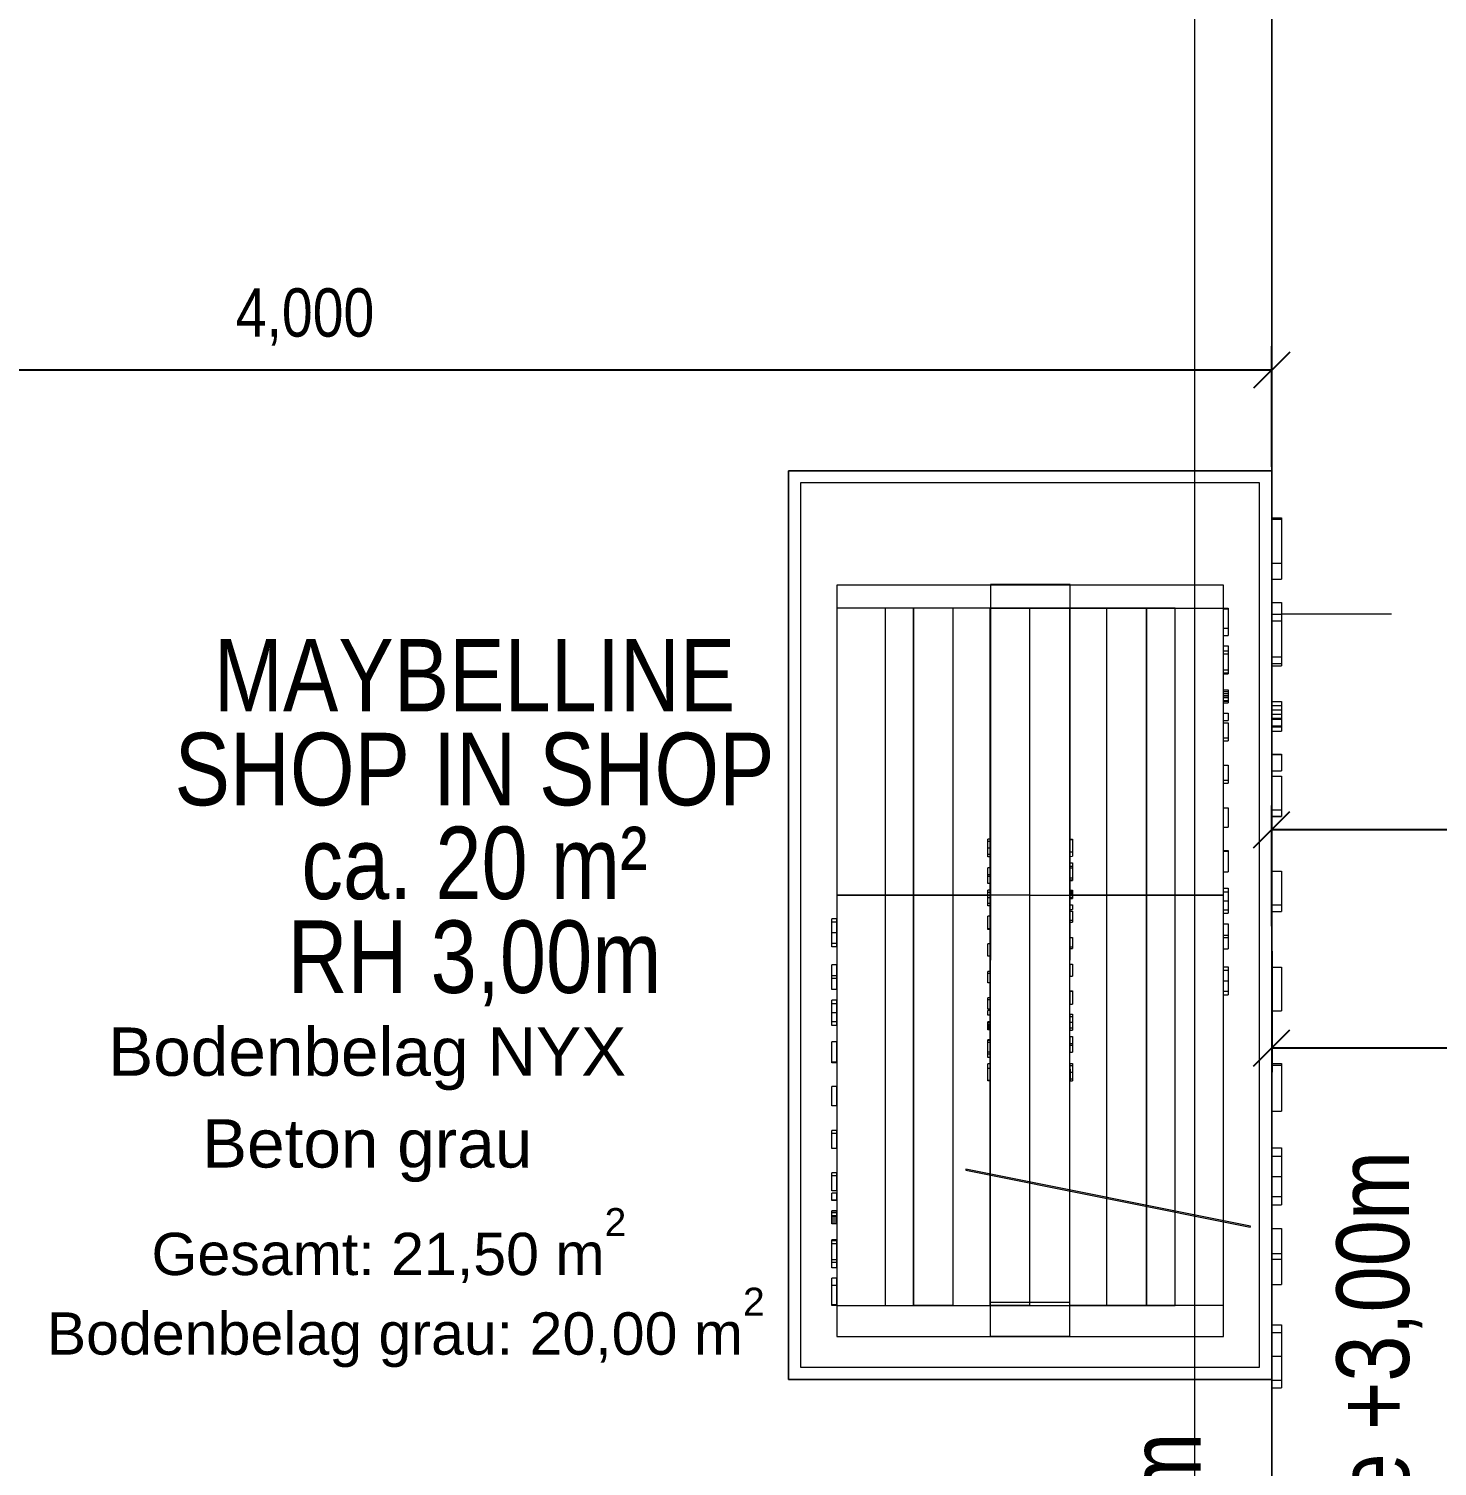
# Model space of a CAD drawing. Header units: millimetres. Extents: x 2027740 to 2136289, y -1533552 to -1491502.
# Drawn here: x 2065022 to 2067936, y -1502310 to -1499335 of the extents above; entities that cross this region are included whole.
import ezdxf
from ezdxf.enums import TextEntityAlignment as Align

# ---------------------------------------------------------------- set-up
doc = ezdxf.new("R2010")
doc.units = ezdxf.units.MM
doc.header["$MEASUREMENT"] = 0
for name, pattern in [('DGN Style 2', [375.045563, 225.027338, -150.018225]), ('DGN Style 3', [5137.008267, 3669.291619, -1467.716648]), ('Wipeout_Contour', [1000, 0, -1000])]:
    doc.linetypes.add(name, pattern=pattern)
for name, color, linetype, lineweight in [('10_Einrichtung', 7, 'Continuous', 0), ('13_Ladenbau', 94, 'Continuous', 0), ('26_Deckenfries', 251, 'DGN Style 2', 13)]:
    doc.layers.add(name, color=color, linetype=linetype, lineweight=lineweight)
doc.styles.add('ERSTELLTER_STIL_5', font='arial.ttf')
doc.styles.add('Rossmann', font='ARIALN.TTF', dxfattribs={"height": 100})
doc.styles.add('Style-Arial Narrow', font='ARIALN.TTF')
doc.dimstyles.new('Rossmann', dxfattribs={"dimtxt": 100, "dimasz": 75, "dimexe": 50, "dimexo": 0.0625, "dimgap": 50, "dimtad": 1, "dimdec": 3, "dimlfac": 0.001, "dimzin": 3, "dimtxsty": 'Rossmann', "dimcen": 0, "dimadec": 3, "dimazin": 0, "dimtfac": 1, "dimtdec": 0, "dimtofl": 0, "dimtmove": 0, "dimatfit": 1, "dimfxl": 200, "dimfxlon": 1, "dimfrac": 2, "dimtolj": 1, "dimtzin": 3, "dimarcsym": 0})

# ---------------------------------------------------------------- blocks, each defined once
blk = doc.blocks.new('*U40')
at = {"layer": '26_Deckenfries', "color": 132, "linetype": 'Continuous', "flags": 128}
for points in [[(-833.5, -6.4), (-945.9, 106.7), (-721, 106.7)], [(-833.5, -6.4), (-945.9, -119.4), (-721, -119.4)]]:
    blk.add_lwpolyline(points, close=True, dxfattribs=at)
at = {"layer": '26_Deckenfries', "color": 132, "linetype": 'Continuous', "extrusion": (0, 0, -1)}
blk.add_solid([(833.5, -6.4), (945.9, 106.7), (721, 106.7)], dxfattribs=at)
at = {"layer": '26_Deckenfries', "color": 132, "linetype": 'Continuous'}
blk.add_solid([(-833.5, -6.4), (-945.9, -119.4), (-721, -119.4)], dxfattribs=at)
at = {"layer": '26_Deckenfries', "color": 132, "style": 'Rossmann'}
for s, p in [('UK Fries +3,30m', (-920.2, 215.3)), ('UK Rasterdecke +3,00m', (-920.2, -215.3))]:
    blk.add_text(s, height=150, dxfattribs=at).set_placement(p, align=Align.MIDDLE_LEFT)
blk = doc.blocks.new('_Oblique')
at = {"color": 0, "linetype": 'ByBlock', "lineweight": -2}
blk.add_line((0.5, 0.5), (-0.5, -0.5), dxfattribs=at)
blk = doc.blocks.new('*D66')
at = {"layer": '10_Einrichtung', "color": 0, "linetype": 'ByBlock', "lineweight": -2, "transparency": 16777216}
for p, q in [((2063593.1, -1499842), (2063593.1, -1500092)), ((2067593.1, -1500242), (2067593.1, -1499992))]:
    blk.add_line(p, q, dxfattribs=at)
at = {"layer": '10_Einrichtung', "color": 0, "lineweight": -2, "transparency": 16777216}
blk.add_line((2067593.1, -1500042), (2063593.1, -1500042), dxfattribs=at)
at = {"layer": 'Defpoints', "color": 0, "lineweight": 0, "transparency": 16777216}
for p in [(2063593.1, -1498747), (2063593.1, -1500042), (2067593.1, -1503747.6)]:
    blk.add_point(p, dxfattribs=at)
at = {"layer": '10_Einrichtung', "color": 0, "lineweight": -2, "transparency": 16777216, "xscale": 75, "yscale": 75, "zscale": 75, "rotation": 180}
blk.add_blockref('_Oblique', (2063593.1, -1500042), dxfattribs=at)
at = {"layer": '10_Einrichtung', "color": 0, "lineweight": -2, "transparency": 16777216, "xscale": 75, "yscale": 75, "zscale": 75}
blk.add_blockref('_Oblique', (2067593.1, -1500042), dxfattribs=at)
at = {"layer": '10_Einrichtung', "color": 0, "transparency": 16777216, "insert": (2065593.1, -1499931.9), "char_height": 100, "attachment_point": 5, "style": 'Style-Arial Narrow'}
blk.add_mtext('\\A1;4,000', dxfattribs=at)
blk = doc.blocks.new('*D67')
at = {"layer": '10_Einrichtung', "color": 0, "linetype": 'ByBlock', "lineweight": -2, "transparency": 16777216}
for p, q in [((2065146.6, -1498747), (2064896.6, -1498747)), ((2065146.6, -1503747), (2064896.6, -1503747))]:
    blk.add_line(p, q, dxfattribs=at)
at = {"layer": '10_Einrichtung', "color": 0, "lineweight": -2, "transparency": 16777216}
blk.add_line((2064946.6, -1498747), (2064946.6, -1503747), dxfattribs=at)
at = {"layer": 'Defpoints', "color": 0, "lineweight": 0, "transparency": 16777216}
for p in [(2069438.2, -1498747), (2064946.6, -1503747), (2067518.2, -1503747)]:
    blk.add_point(p, dxfattribs=at)
at = {"layer": '10_Einrichtung', "color": 0, "lineweight": -2, "transparency": 16777216, "xscale": 75, "yscale": 75, "zscale": 75}
for p, rotation in [((2064946.6, -1498747), 90), ((2064946.6, -1503747), 270)]:
    blk.add_blockref('_Oblique', p, dxfattribs=dict(at, rotation=rotation))
at = {"layer": '10_Einrichtung', "color": 0, "transparency": 16777216, "insert": (2064836.5, -1501247), "char_height": 100, "attachment_point": 5, "rotation": 90, "style": 'Style-Arial Narrow'}
blk.add_mtext('\\A1;5,000', dxfattribs=at)
blk = doc.blocks.new('*D69')
at = {"layer": '10_Einrichtung', "color": 0, "linetype": 'ByBlock', "lineweight": -2, "transparency": 16777216}
for p, q in [((2070168.7, -1500792.7), (2070168.7, -1501042.7)), ((2067593.1, -1501192.7), (2067593.1, -1500942.7))]:
    blk.add_line(p, q, dxfattribs=at)
at = {"layer": '10_Einrichtung', "color": 0, "lineweight": -2, "transparency": 16777216}
blk.add_line((2067593.1, -1500992.7), (2070168.7, -1500992.7), dxfattribs=at)
at = {"layer": 'Defpoints', "color": 0, "lineweight": 0, "transparency": 16777216}
for p in [(2070168.7, -1500687), (2070168.7, -1500992.7), (2067593.1, -1503747.6)]:
    blk.add_point(p, dxfattribs=at)
at = {"layer": '10_Einrichtung', "color": 0, "lineweight": -2, "transparency": 16777216, "xscale": 75, "yscale": 75, "zscale": 75, "rotation": 180}
blk.add_blockref('_Oblique', (2067593.1, -1500992.7), dxfattribs=at)
at = {"layer": '10_Einrichtung', "color": 0, "lineweight": -2, "transparency": 16777216, "xscale": 75, "yscale": 75, "zscale": 75}
blk.add_blockref('_Oblique', (2070168.7, -1500992.7), dxfattribs=at)
at = {"layer": '10_Einrichtung', "color": 0, "transparency": 16777216, "insert": (2068880.9, -1500882.6), "char_height": 100, "attachment_point": 5, "style": 'Style-Arial Narrow'}
blk.add_mtext('\\A1;2,576', dxfattribs=at)
blk = doc.blocks.new('*D621')
at = {"layer": '13_Ladenbau', "color": 0, "linetype": 'ByBlock', "lineweight": -2, "transparency": 16777216}
for p, q in [((2067593.1, -1501244.5), (2067593.1, -1501494.5)), ((2070398.2, -1501244.5), (2070398.2, -1501494.5))]:
    blk.add_line(p, q, dxfattribs=at)
at = {"layer": '13_Ladenbau', "color": 0, "lineweight": -2, "transparency": 16777216}
blk.add_line((2067593.1, -1501444.5), (2070398.2, -1501444.5), dxfattribs=at)
at = {"layer": 'Defpoints', "color": 0, "lineweight": 0, "transparency": 16777216}
for p in [(2067593.1, -1498797), (2070398.2, -1498797), (2070398.2, -1501444.5)]:
    blk.add_point(p, dxfattribs=at)
at = {"layer": '13_Ladenbau', "color": 0, "lineweight": -2, "transparency": 16777216, "xscale": 75, "yscale": 75, "zscale": 75, "rotation": 180}
blk.add_blockref('_Oblique', (2067593.1, -1501444.5), dxfattribs=at)
at = {"layer": '13_Ladenbau', "color": 0, "lineweight": -2, "transparency": 16777216, "xscale": 75, "yscale": 75, "zscale": 75}
blk.add_blockref('_Oblique', (2070398.2, -1501444.5), dxfattribs=at)
at = {"layer": '13_Ladenbau', "color": 0, "transparency": 16777216, "insert": (2068995.7, -1501334.4), "char_height": 100, "attachment_point": 5, "style": 'Style-Arial Narrow'}
blk.add_mtext('\\A1;2,805', dxfattribs=at)
blk = doc.blocks.new('Logo Maybelline_1')
at = {"color": 0, "linetype": 'Continuous', "lineweight": -2, "ltscale": 0.01}
for p, q in [((0.07, 0), (0, 0)), ((0, 0), (0, -0.1)), ((0.29, 0), (0.07, 0)), ((0.07, 0), (0.07, -0.1)), ((0.509, 0), (0.29, 0)), ((0.29, 0), (0.29, -0.1)), ((0.579, 0), (0.509, 0)), ((0.509, 0), (0.509, -0.1)), ((0.579, 0), (0.579, -0.1)), ((1.181, 0), (0.95, 0)), ((0.95, 0), (0.95, -0.1)), ((1.235, 0), (1.181, 0)), ((1.181, 0), (1.181, -0.1)), ((1.465, 0), (1.235, 0)), ((1.235, 0), (1.235, -0.1)), ((1.465, 0), (1.465, -0.1)), ((1.758, 0), (1.684, 0)), ((1.684, 0), (1.684, -0.1)), ((1.942, 0), (1.758, 0)), ((1.758, 0), (1.758, -0.1)), ((2.129, 0), (1.942, 0)), ((1.942, 0), (1.942, -0.1)), ((2.207, 0), (2.129, 0)), ((2.129, 0), (2.129, -0.1)), ((2.207, 0), (2.207, -0.1)), ((2.825, 0), (2.545, 0)), ((2.545, 0), (2.545, -0.1)), ((2.862, 0), (2.825, 0)), ((2.893, 0), (2.862, 0)), ((2.907, 0), (2.893, 0)), ((2.912, 0), (2.907, 0)), ((2.928, 0), (2.912, 0)), ((2.942, 0), (2.928, 0)), ((2.952, 0), (2.942, 0)), ((2.96, 0), (2.952, 0)), ((2.962, 0), (2.96, 0)), ((2.967, 0), (2.962, 0)), ((2.975, 0), (2.967, 0)), ((2.967, 0), (2.967, 0)), ((2.967, 0), (2.967, -0.1)), ((2.977, 0), (2.975, 0)), ((2.982, 0), (2.977, 0)), ((2.983, 0), (2.982, 0)), ((2.983, 0), (2.983, -0.1)), ((3.869, 0), (3.466, 0)), ((3.466, 0), (3.466, -0.1)), ((3.869, 0), (3.869, -0.1)), ((4.441, 0), (4.38, 0)), ((4.38, 0), (4.38, -0.1)), ((4.75, 0), (4.441, 0)), ((4.441, 0), (4.441, -0.1)), ((4.75, 0), (4.75, -0.1)), ((5.316, 0), (5.255, 0)), ((5.255, 0), (5.255, -0.1)), ((5.255, 0), (5.255, 0)), ((5.255, 0), (5.255, -0.1)), ((5.625, 0), (5.316, 0)), ((5.316, 0), (5.316, -0.1)), ((5.625, 0), (5.625, -0.1)), ((5.824, 0), (5.674, 0)), ((5.674, 0), (5.674, -0.1)), ((5.826, 0), (5.824, 0)), ((5.824, 0), (5.824, -0.1)), ((5.826, 0), (5.826, -0.1)), ((6.077, 0), (6.04, 0)), ((6.04, 0), (6.04, -0.1)), ((6.086, 0), (6.077, 0)), ((6.077, 0), (6.077, -0.1)), ((6.148, 0), (6.086, 0)), ((6.086, 0), (6.086, -0.1)), ((6.148, 0), (6.148, -0.1)), ((6.157, 0), (6.148, 0)), ((6.194, 0), (6.157, 0)), ((6.157, 0), (6.157, -0.1)), ((6.235, 0), (6.194, 0)), ((6.194, 0), (6.194, -0.1)), ((6.236, 0), (6.235, 0)), ((6.235, 0), (6.235, -0.1)), ((6.274, 0), (6.236, 0)), ((6.236, 0), (6.236, -0.1)), ((6.312, 0), (6.274, 0)), ((6.274, 0), (6.274, -0.1)), ((6.312, 0), (6.312, -0.1)), ((6.662, 0), (6.639, 0)), ((6.639, 0), (6.639, -0.1)), ((6.723, 0), (6.662, 0)), ((6.662, 0), (6.662, -0.1)), ((7.053, 0), (6.723, 0)), ((6.723, 0), (6.723, -0.1)), ((7.114, 0), (7.053, 0)), ((7.053, 0), (7.053, -0.1)), ((7.114, 0), (7.114, -0.1)), ((7.133, 0), (7.114, 0)), ((7.156, 0), (7.133, 0)), ((7.167, 0), (7.156, 0)), ((7.172, 0), (7.167, 0)), ((7.186, 0), (7.172, 0)), ((7.197, 0), (7.186, 0)), ((7.202, 0), (7.197, 0)), ((7.207, 0), (7.202, 0)), ((7.214, 0), (7.207, 0)), ((7.219, 0), (7.214, 0)), ((7.221, 0), (7.219, 0)), ((7.221, 0), (7.221, -0.1)), ((7.538, 0), (7.435, 0)), ((7.435, 0), (7.435, -0.1)), ((7.546, 0), (7.538, 0)), ((7.563, 0), (7.546, 0)), ((7.578, 0), (7.563, 0)), ((7.584, 0), (7.578, 0)), ((7.987, 0), (7.584, 0)), ((7.584, 0), (7.584, -0.1)), ((7.987, 0), (7.987, -0.1)), ((7.994, 0), (7.987, 0)), ((8, 0), (7.994, 0)), ((7.994, 0), (7.994, -0.1)), ((8, 0), (8, -0.1)), ((0.07, -0.1), (0, -0.1)), ((0.29, -0.1), (0.07, -0.1)), ((0.509, -0.1), (0.29, -0.1)), ((0.579, -0.1), (0.509, -0.1)), ((1.181, -0.1), (0.95, -0.1)), ((1.235, -0.1), (1.181, -0.1)), ((1.465, -0.1), (1.235, -0.1)), ((1.758, -0.1), (1.684, -0.1)), ((1.942, -0.1), (1.758, -0.1)), ((2.129, -0.1), (1.942, -0.1)), ((2.207, -0.1), (2.129, -0.1)), ((2.825, -0.1), (2.545, -0.1)), ((2.862, -0.1), (2.825, -0.1)), ((2.893, -0.1), (2.862, -0.1)), ((2.907, -0.1), (2.893, -0.1)), ((2.912, -0.1), (2.907, -0.1)), ((2.928, -0.1), (2.912, -0.1)), ((2.942, -0.1), (2.928, -0.1)), ((2.952, -0.1), (2.942, -0.1)), ((2.96, -0.1), (2.952, -0.1)), ((2.962, -0.1), (2.96, -0.1)), ((2.967, -0.1), (2.962, -0.1)), ((2.975, -0.1), (2.967, -0.1)), ((2.967, -0.1), (2.967, -0.1)), ((2.977, -0.1), (2.975, -0.1)), ((2.982, -0.1), (2.977, -0.1)), ((2.983, -0.1), (2.982, -0.1)), ((3.869, -0.1), (3.466, -0.1)), ((4.441, -0.1), (4.38, -0.1)), ((4.75, -0.1), (4.441, -0.1)), ((5.316, -0.1), (5.255, -0.1)), ((5.255, -0.1), (5.255, -0.1)), ((5.625, -0.1), (5.316, -0.1)), ((5.824, -0.1), (5.674, -0.1)), ((5.826, -0.1), (5.824, -0.1)), ((6.077, -0.1), (6.04, -0.1)), ((6.086, -0.1), (6.077, -0.1)), ((6.148, -0.1), (6.086, -0.1)), ((6.157, -0.1), (6.148, -0.1)), ((6.194, -0.1), (6.157, -0.1)), ((6.235, -0.1), (6.194, -0.1)), ((6.236, -0.1), (6.235, -0.1)), ((6.274, -0.1), (6.236, -0.1)), ((6.312, -0.1), (6.274, -0.1)), ((6.662, -0.1), (6.639, -0.1)), ((6.723, -0.1), (6.662, -0.1)), ((7.053, -0.1), (6.723, -0.1)), ((7.114, -0.1), (7.053, -0.1)), ((7.133, -0.1), (7.114, -0.1)), ((7.156, -0.1), (7.133, -0.1)), ((7.167, -0.1), (7.156, -0.1)), ((7.172, -0.1), (7.167, -0.1)), ((7.186, -0.1), (7.172, -0.1)), ((7.197, -0.1), (7.186, -0.1)), ((7.202, -0.1), (7.197, -0.1)), ((7.207, -0.1), (7.202, -0.1)), ((7.214, -0.1), (7.207, -0.1)), ((7.219, -0.1), (7.214, -0.1)), ((7.221, -0.1), (7.219, -0.1)), ((7.538, -0.1), (7.435, -0.1)), ((7.546, -0.1), (7.538, -0.1)), ((7.563, -0.1), (7.546, -0.1)), ((7.578, -0.1), (7.563, -0.1)), ((7.584, -0.1), (7.578, -0.1)), ((7.987, -0.1), (7.584, -0.1)), ((7.994, -0.1), (7.987, -0.1)), ((8, -0.1), (7.994, -0.1))]:
    blk.add_line(p, q, dxfattribs=at)
blk = doc.blocks.new('Logo Maybelline_2_1')
at = {"color": 0, "linetype": 'Continuous', "lineweight": -2, "ltscale": 0.01}
for p, q in [((0.044, 0), (0, 0)), ((0, 0), (0, -0.05)), ((0.181, 0), (0.044, 0)), ((0.044, 0), (0.044, -0.05)), ((0.318, 0), (0.181, 0)), ((0.181, 0), (0.181, -0.05)), ((0.362, 0), (0.318, 0)), ((0.318, 0), (0.318, -0.05)), ((0.362, 0), (0.362, -0.05)), ((0.738, 0), (0.594, 0)), ((0.594, 0), (0.594, -0.05)), ((0.772, 0), (0.738, 0)), ((0.738, 0), (0.738, -0.05)), ((0.916, 0), (0.772, 0)), ((0.772, 0), (0.772, -0.05)), ((0.916, 0), (0.916, -0.05)), ((1.099, 0), (1.052, 0)), ((1.052, 0), (1.052, -0.05)), ((1.214, 0), (1.099, 0)), ((1.099, 0), (1.099, -0.05)), ((1.331, 0), (1.214, 0)), ((1.214, 0), (1.214, -0.05)), ((1.379, 0), (1.331, 0)), ((1.331, 0), (1.331, -0.05)), ((1.379, 0), (1.379, -0.05)), ((1.765, 0), (1.59, 0)), ((1.59, 0), (1.59, -0.05)), ((1.789, 0), (1.765, 0)), ((1.808, 0), (1.789, 0)), ((1.817, 0), (1.808, 0)), ((1.82, 0), (1.817, 0)), ((1.83, 0), (1.82, 0)), ((1.838, 0), (1.83, 0)), ((1.845, 0), (1.838, 0)), ((1.85, 0), (1.845, 0)), ((1.851, 0), (1.85, 0)), ((1.854, 0), (1.851, 0)), ((1.859, 0), (1.854, 0)), ((1.854, 0), (1.854, 0)), ((1.854, 0), (1.854, -0.05)), ((1.861, 0), (1.859, 0)), ((1.864, 0), (1.861, 0)), ((1.864, 0), (1.864, 0)), ((1.864, 0), (1.864, -0.05)), ((2.418, 0), (2.166, 0)), ((2.166, 0), (2.166, -0.05)), ((2.418, 0), (2.418, -0.05)), ((2.776, 0), (2.737, 0)), ((2.737, 0), (2.737, -0.05)), ((2.968, 0), (2.776, 0)), ((2.776, 0), (2.776, -0.05)), ((2.968, 0), (2.968, -0.05)), ((3.323, 0), (3.284, 0)), ((3.284, 0), (3.284, -0.05)), ((3.515, 0), (3.323, 0)), ((3.323, 0), (3.323, -0.05)), ((3.515, 0), (3.515, -0.05)), ((3.64, 0), (3.546, 0)), ((3.546, 0), (3.546, -0.05)), ((3.641, 0), (3.64, 0)), ((3.64, 0), (3.64, -0.05)), ((3.641, 0), (3.641, -0.05)), ((3.798, 0), (3.775, 0)), ((3.775, 0), (3.775, -0.05)), ((3.804, 0), (3.798, 0)), ((3.798, 0), (3.798, -0.05)), ((3.842, 0), (3.804, 0)), ((3.804, 0), (3.804, -0.05)), ((3.842, 0), (3.842, -0.05)), ((3.848, 0), (3.842, 0)), ((3.871, 0), (3.848, 0)), ((3.848, 0), (3.848, -0.05)), ((3.897, 0), (3.871, 0)), ((3.871, 0), (3.871, -0.05)), ((3.922, 0), (3.897, 0)), ((3.897, 0), (3.897, 0)), ((3.897, 0), (3.897, -0.05)), ((3.897, 0), (3.897, -0.05)), ((3.945, 0), (3.922, 0)), ((3.922, 0), (3.922, -0.05)), ((3.945, 0), (3.945, -0.05)), ((4.164, 0), (4.149, 0)), ((4.149, 0), (4.149, -0.05)), ((4.202, 0), (4.164, 0)), ((4.164, 0), (4.164, -0.05)), ((4.408, 0), (4.202, 0)), ((4.202, 0), (4.202, -0.05)), ((4.446, 0), (4.408, 0)), ((4.408, 0), (4.408, -0.05)), ((4.446, 0), (4.446, -0.05)), ((4.458, 0), (4.446, 0)), ((4.472, 0), (4.458, 0)), ((4.479, 0), (4.472, 0)), ((4.483, 0), (4.479, 0)), ((4.491, 0), (4.483, 0)), ((4.498, 0), (4.491, 0)), ((4.501, 0), (4.498, 0)), ((4.504, 0), (4.501, 0)), ((4.509, 0), (4.504, 0)), ((4.512, 0), (4.509, 0)), ((4.513, 0), (4.512, 0)), ((4.513, 0), (4.513, -0.05)), ((4.711, 0), (4.647, 0)), ((4.647, 0), (4.647, -0.05)), ((4.716, 0), (4.711, 0)), ((4.727, 0), (4.716, 0)), ((4.737, 0), (4.727, 0)), ((4.74, 0), (4.737, 0)), ((4.992, 0), (4.74, 0)), ((4.74, 0), (4.74, -0.05)), ((4.992, 0), (4.992, -0.05)), ((4.996, 0), (4.992, 0)), ((5, 0), (4.996, 0)), ((4.996, 0), (4.996, -0.05)), ((5, 0), (5, -0.05)), ((0.044, -0.05), (0, -0.05)), ((0.181, -0.05), (0.044, -0.05)), ((0.318, -0.05), (0.181, -0.05)), ((0.362, -0.05), (0.318, -0.05)), ((0.738, -0.05), (0.594, -0.05)), ((0.772, -0.05), (0.738, -0.05)), ((0.916, -0.05), (0.772, -0.05)), ((1.099, -0.05), (1.052, -0.05)), ((1.214, -0.05), (1.099, -0.05)), ((1.331, -0.05), (1.214, -0.05)), ((1.379, -0.05), (1.331, -0.05)), ((1.765, -0.05), (1.59, -0.05)), ((1.789, -0.05), (1.765, -0.05)), ((1.808, -0.05), (1.789, -0.05)), ((1.817, -0.05), (1.808, -0.05)), ((1.82, -0.05), (1.817, -0.05)), ((1.83, -0.05), (1.82, -0.05)), ((1.838, -0.05), (1.83, -0.05)), ((1.845, -0.05), (1.838, -0.05)), ((1.85, -0.05), (1.845, -0.05)), ((1.851, -0.05), (1.85, -0.05)), ((1.854, -0.05), (1.851, -0.05)), ((1.859, -0.05), (1.854, -0.05)), ((1.854, -0.05), (1.854, -0.05)), ((1.861, -0.05), (1.859, -0.05)), ((1.864, -0.05), (1.861, -0.05)), ((1.864, -0.05), (1.864, -0.05)), ((2.418, -0.05), (2.166, -0.05)), ((2.776, -0.05), (2.737, -0.05)), ((2.968, -0.05), (2.776, -0.05)), ((3.323, -0.05), (3.284, -0.05)), ((3.515, -0.05), (3.323, -0.05)), ((3.64, -0.05), (3.546, -0.05)), ((3.641, -0.05), (3.64, -0.05)), ((3.798, -0.05), (3.775, -0.05)), ((3.804, -0.05), (3.798, -0.05)), ((3.842, -0.05), (3.804, -0.05)), ((3.848, -0.05), (3.842, -0.05)), ((3.871, -0.05), (3.848, -0.05)), ((3.897, -0.05), (3.871, -0.05)), ((3.922, -0.05), (3.897, -0.05)), ((3.897, -0.05), (3.897, -0.05)), ((3.945, -0.05), (3.922, -0.05)), ((4.164, -0.05), (4.149, -0.05)), ((4.202, -0.05), (4.164, -0.05)), ((4.408, -0.05), (4.202, -0.05)), ((4.446, -0.05), (4.408, -0.05)), ((4.458, -0.05), (4.446, -0.05)), ((4.472, -0.05), (4.458, -0.05)), ((4.479, -0.05), (4.472, -0.05)), ((4.483, -0.05), (4.479, -0.05)), ((4.491, -0.05), (4.483, -0.05)), ((4.498, -0.05), (4.491, -0.05)), ((4.501, -0.05), (4.498, -0.05)), ((4.504, -0.05), (4.501, -0.05)), ((4.509, -0.05), (4.504, -0.05)), ((4.512, -0.05), (4.509, -0.05)), ((4.513, -0.05), (4.512, -0.05)), ((4.711, -0.05), (4.647, -0.05)), ((4.716, -0.05), (4.711, -0.05)), ((4.727, -0.05), (4.716, -0.05)), ((4.737, -0.05), (4.727, -0.05)), ((4.74, -0.05), (4.737, -0.05)), ((4.992, -0.05), (4.74, -0.05)), ((4.996, -0.05), (4.992, -0.05)), ((5, -0.05), (4.996, -0.05))]:
    blk.add_line(p, q, dxfattribs=at)
blk = doc.blocks.new('Logo Maybelline_3_1')
at = {"color": 0, "linetype": 'Continuous', "lineweight": -2, "ltscale": 0.01}
for p, q in [((0.158, 0), (0, 0)), ((0, 0), (0, -0.2)), ((0.652, 0), (0.158, 0)), ((0.158, 0), (0.158, -0.2)), ((1.146, 0), (0.652, 0)), ((0.652, 0), (0.652, -0.2)), ((1.303, 0), (1.146, 0)), ((1.146, 0), (1.146, -0.2)), ((1.303, 0), (1.303, -0.2)), ((2.657, 0), (2.138, 0)), ((2.138, 0), (2.138, -0.2)), ((2.779, 0), (2.657, 0)), ((2.657, 0), (2.657, -0.2)), ((3.297, 0), (2.779, 0)), ((2.779, 0), (2.779, -0.2)), ((3.297, 0), (3.297, -0.2)), ((3.955, 0), (3.788, 0)), ((3.788, 0), (3.788, -0.2)), ((4.369, 0), (3.955, 0)), ((3.955, 0), (3.955, -0.2)), ((4.791, 0), (4.369, 0)), ((4.369, 0), (4.369, -0.2)), ((4.966, 0), (4.791, 0)), ((4.791, 0), (4.791, -0.2)), ((4.966, 0), (4.966, -0.2)), ((6.355, 0), (5.726, 0)), ((5.726, 0), (5.726, -0.2)), ((6.44, 0), (6.355, 0)), ((6.509, 0), (6.44, 0)), ((6.541, 0), (6.509, 0)), ((6.553, 0), (6.541, 0)), ((6.588, 0), (6.553, 0)), ((6.618, 0), (6.588, 0)), ((6.643, 0), (6.618, 0)), ((6.66, 0), (6.643, 0)), ((6.665, 0), (6.66, 0)), ((6.675, 0), (6.665, 0)), ((6.676, 0), (6.675, 0)), ((6.675, 0), (6.675, -0.2)), ((6.694, 0), (6.676, 0)), ((6.699, 0), (6.694, 0)), ((6.71, 0), (6.699, 0)), ((6.711, 0), (6.71, 0)), ((6.711, 0), (6.711, -0.2)), ((8.705, 0), (7.799, 0)), ((7.799, 0), (7.799, -0.2)), ((8.705, 0), (8.705, -0.2)), ((9.992, 0), (9.855, 0)), ((9.855, 0), (9.855, -0.2)), ((10.687, 0), (9.992, 0)), ((9.992, 0), (9.992, -0.2)), ((10.687, 0), (10.687, -0.2)), ((11.824, 0), (11.823, 0)), ((11.823, 0), (11.823, -0.2)), ((11.961, 0), (11.824, 0)), ((11.824, 0), (11.824, -0.2)), ((12.655, 0), (11.961, 0)), ((11.961, 0), (11.961, -0.2)), ((12.655, 0), (12.655, -0.2)), ((13.103, 0), (12.766, 0)), ((12.766, 0), (12.766, -0.2)), ((13.108, 0), (13.103, 0)), ((13.103, 0), (13.103, -0.2)), ((13.108, 0), (13.108, -0.2)), ((13.673, 0), (13.589, 0)), ((13.589, 0), (13.589, -0.2)), ((13.694, 0), (13.673, 0)), ((13.673, 0), (13.673, -0.2)), ((13.832, 0), (13.694, 0)), ((13.694, 0), (13.694, -0.2)), ((13.832, 0), (13.832, -0.2)), ((13.853, 0), (13.832, 0)), ((13.937, 0), (13.853, 0)), ((13.853, 0), (13.853, -0.2)), ((14.029, 0), (13.937, 0)), ((13.937, 0), (13.937, -0.2)), ((14.03, 0), (14.029, 0)), ((14.029, 0), (14.029, -0.2)), ((14.118, 0), (14.03, 0)), ((14.03, 0), (14.03, -0.2)), ((14.201, 0), (14.118, 0)), ((14.118, 0), (14.118, -0.2)), ((14.201, 0), (14.201, -0.2)), ((14.989, 0), (14.937, 0)), ((14.937, 0), (14.937, -0.2)), ((15.126, 0), (14.989, 0)), ((14.989, 0), (14.989, -0.2)), ((15.869, 0), (15.126, 0)), ((15.126, 0), (15.126, -0.2)), ((16.006, 0), (15.869, 0)), ((15.869, 0), (15.869, -0.2)), ((16.006, 0), (16.006, -0.2)), ((16.049, 0), (16.006, 0)), ((16.1, 0), (16.049, 0)), ((16.125, 0), (16.1, 0)), ((16.138, 0), (16.125, 0)), ((16.168, 0), (16.138, 0)), ((16.194, 0), (16.168, 0)), ((16.205, 0), (16.194, 0)), ((16.216, 0), (16.205, 0)), ((16.231, 0), (16.216, 0)), ((16.242, 0), (16.231, 0)), ((16.247, 0), (16.242, 0)), ((16.247, 0), (16.247, -0.2)), ((16.96, 0), (16.729, 0)), ((16.729, 0), (16.729, -0.2)), ((16.979, 0), (16.96, 0)), ((17.016, 0), (16.979, 0)), ((17.052, 0), (17.016, 0)), ((17.064, 0), (17.052, 0)), ((17.97, 0), (17.064, 0)), ((17.064, 0), (17.064, -0.2)), ((17.97, 0), (17.97, -0.2)), ((17.987, 0), (17.97, 0)), ((18, 0), (17.987, 0)), ((17.987, 0), (17.987, -0.2)), ((18, 0), (18, -0.2)), ((0.158, -0.2), (0, -0.2)), ((0.652, -0.2), (0.158, -0.2)), ((1.146, -0.2), (0.652, -0.2)), ((1.303, -0.2), (1.146, -0.2)), ((2.657, -0.2), (2.138, -0.2)), ((2.779, -0.2), (2.657, -0.2)), ((3.297, -0.2), (2.779, -0.2)), ((3.955, -0.2), (3.788, -0.2)), ((4.369, -0.2), (3.955, -0.2)), ((4.791, -0.2), (4.369, -0.2)), ((4.966, -0.2), (4.791, -0.2)), ((6.355, -0.2), (5.726, -0.2)), ((6.44, -0.2), (6.355, -0.2)), ((6.509, -0.2), (6.44, -0.2)), ((6.541, -0.2), (6.509, -0.2)), ((6.553, -0.2), (6.541, -0.2)), ((6.588, -0.2), (6.553, -0.2)), ((6.618, -0.2), (6.588, -0.2)), ((6.643, -0.2), (6.618, -0.2)), ((6.66, -0.2), (6.643, -0.2)), ((6.665, -0.2), (6.66, -0.2)), ((6.675, -0.2), (6.665, -0.2)), ((6.676, -0.2), (6.675, -0.2)), ((6.694, -0.2), (6.676, -0.2)), ((6.699, -0.2), (6.694, -0.2)), ((6.71, -0.2), (6.699, -0.2)), ((6.711, -0.2), (6.71, -0.2)), ((8.705, -0.2), (7.799, -0.2)), ((9.992, -0.2), (9.855, -0.2)), ((10.687, -0.2), (9.992, -0.2)), ((11.824, -0.2), (11.823, -0.2)), ((11.961, -0.2), (11.824, -0.2)), ((12.655, -0.2), (11.961, -0.2)), ((13.103, -0.2), (12.766, -0.2)), ((13.108, -0.2), (13.103, -0.2)), ((13.673, -0.2), (13.589, -0.2)), ((13.694, -0.2), (13.673, -0.2)), ((13.832, -0.2), (13.694, -0.2)), ((13.853, -0.2), (13.832, -0.2)), ((13.937, -0.2), (13.853, -0.2)), ((14.029, -0.2), (13.937, -0.2)), ((14.03, -0.2), (14.029, -0.2)), ((14.118, -0.2), (14.03, -0.2)), ((14.201, -0.2), (14.118, -0.2)), ((14.989, -0.2), (14.937, -0.2)), ((15.126, -0.2), (14.989, -0.2)), ((15.869, -0.2), (15.126, -0.2)), ((16.006, -0.2), (15.869, -0.2)), ((16.049, -0.2), (16.006, -0.2)), ((16.1, -0.2), (16.049, -0.2)), ((16.125, -0.2), (16.1, -0.2)), ((16.138, -0.2), (16.125, -0.2)), ((16.168, -0.2), (16.138, -0.2)), ((16.194, -0.2), (16.168, -0.2)), ((16.205, -0.2), (16.194, -0.2)), ((16.216, -0.2), (16.205, -0.2)), ((16.231, -0.2), (16.216, -0.2)), ((16.242, -0.2), (16.231, -0.2)), ((16.247, -0.2), (16.242, -0.2)), ((16.96, -0.2), (16.729, -0.2)), ((16.979, -0.2), (16.96, -0.2)), ((17.016, -0.2), (16.979, -0.2)), ((17.052, -0.2), (17.016, -0.2)), ((17.064, -0.2), (17.052, -0.2)), ((17.97, -0.2), (17.064, -0.2)), ((17.987, -0.2), (17.97, -0.2)), ((18, -0.2), (17.987, -0.2))]:
    blk.add_line(p, q, dxfattribs=at)

msp = doc.modelspace()

# ---------------------------------------------------------------- linework, layer by layer
at = {"layer": '10_Einrichtung', "linetype": 'Continuous', "lineweight": 0, "flags": 128}
for points in [[(2063593.1053, -1498747.5709), (2067593.1053, -1498747.5709), (2067593.1053, -1503747.571), (2063593.1053, -1503747.571)], [(2063593.1053, -1503747.5709), (2067593.1053, -1503747.5709), (2067593.1053, -1498747.5709), (2063593.1053, -1498747.5709)], [(2063593.1053, -1503747.5692), (2067593.1053, -1503747.5692), (2067593.1053, -1498748.1414), (2063593.1053, -1498748.1414)], [(2067593.1053, -1502130.2998), (2066593.1053, -1502130.2998), (2066593.1053, -1500250.2998), (2067593.1053, -1500250.2998)], [(2067175.0859, -1501971.2998), (2067010.8434, -1501971.2998), (2067010.8434, -1500534.2998), (2067175.1963, -1500534.2998)]]:
    msp.add_lwpolyline(points, close=True, dxfattribs=at)
for points in [[(2067433.1053, -1498747.5709), (2067433.1053, -1503587.571)], [(2067593.1053, -1500250.2998), (2066593.1053, -1500250.2998)], [(2066593.1053, -1500250.2998), (2066593.1053, -1502130.2998)], [(2067593.1053, -1500250.2998), (2066593.1053, -1500250.2998)], [(2066593.1053, -1500250.2998), (2066593.1053, -1502130.2998)], [(2067593.1053, -1502130.2998), (2067593.1053, -1500250.2998)], [(2067593.1053, -1502130.2998), (2067593.1053, -1500250.2998)], [(2067568.1053, -1500275.2998), (2066618.1053, -1500275.2998)], [(2066618.1053, -1500275.2998), (2066618.1053, -1502105.2998)], [(2067568.1053, -1502105.2998), (2067568.1053, -1500275.2998)], [(2067493.1053, -1500486.7287), (2066693.1053, -1500486.7287)], [(2066693.1053, -1500486.7287), (2066693.1053, -1502041.7287)], [(2067011.0289, -1500485.5966), (2067010.4453, -1502040.5965)], [(2067176.0289, -1500485.6586), (2067011.0289, -1500485.5966)], [(2067175.4453, -1502040.6584), (2067176.0289, -1500485.6586)], [(2067493.1053, -1502041.7287), (2067493.1053, -1500486.7287)], [(2066851.9743, -1500534.2998), (2066693.1053, -1500534.2998)], [(2066693.1053, -1500534.2998), (2066693.1053, -1501128.2998)], [(2067393.1053, -1500534.2998), (2066793.1053, -1500534.2998)], [(2066793.1053, -1500534.2998), (2066793.1053, -1501977.2998)], [(2067010.8434, -1500534.2998), (2066851.9743, -1500534.2998)], [(2066851.9743, -1500534.2998), (2066851.9743, -1501128.2998)], [(2066851.9743, -1501128.2998), (2066851.9743, -1500534.2998)], [(2066934.1788, -1500534.2998), (2066851.9743, -1500534.2998)], [(2066934.1788, -1501128.2998), (2066934.1788, -1500534.2998)], [(2067010.8434, -1501128.2998), (2067010.8434, -1500534.2998)], [(2067093.0478, -1500534.2998), (2067010.8434, -1500534.2998)], [(2067093.0478, -1501128.2998), (2067093.0478, -1500534.2998)], [(2067093.0478, -1501128.2998), (2067093.0478, -1500534.2998)], [(2067093.0478, -1500534.2998), (2067175.2523, -1500534.2998)], [(2067175.2523, -1500534.2998), (2067334.1213, -1500534.2998)], [(2067175.2523, -1501128.2998), (2067175.2523, -1500534.2998)], [(2067251.9168, -1501128.2998), (2067251.9168, -1500534.2998)], [(2067251.9168, -1500534.2998), (2067334.1213, -1500534.2998)], [(2067334.1213, -1500534.2998), (2067334.1213, -1501128.2998)], [(2067334.1213, -1500534.2998), (2067492.9903, -1500534.2998)], [(2067334.1213, -1501128.2998), (2067334.1213, -1500534.2998)], [(2067393.1053, -1501977.2998), (2067393.1053, -1500534.2998)], [(2067492.9903, -1500534.2998), (2067492.9903, -1501128.2998)], [(2066851.9743, -1501128.2998), (2066693.1053, -1501128.2998)], [(2066693.1053, -1501128.2998), (2066693.1053, -1501977.2998)], [(2066693.1053, -1501128.2998), (2066851.9743, -1501128.2998)], [(2066851.9743, -1501128.2998), (2067010.8434, -1501128.2998)], [(2067010.8434, -1501128.2998), (2066851.9743, -1501128.2998)], [(2066851.9743, -1501128.2998), (2066851.9743, -1501977.2998)], [(2066934.1788, -1501128.2998), (2066851.9743, -1501128.2998)], [(2066851.9743, -1501977.2998), (2066851.9743, -1501128.2998)], [(2066934.1788, -1501128.2998), (2066851.9743, -1501128.2998)], [(2066934.1788, -1501977.2998), (2066934.1788, -1501128.2998)], [(2067093.0478, -1501128.2998), (2067010.8434, -1501128.2998)], [(2067093.0478, -1501128.2998), (2067010.8434, -1501128.2998)], [(2067010.8434, -1501977.2998), (2067010.8434, -1501128.2998)], [(2067093.0478, -1501977.2998), (2067093.0478, -1501128.2998)], [(2067093.0478, -1501128.2998), (2067175.2523, -1501128.2998)], [(2067093.0478, -1501128.2998), (2067175.2523, -1501128.2998)], [(2067093.0478, -1501977.2998), (2067093.0478, -1501128.2998)], [(2067334.1213, -1501128.2998), (2067175.2523, -1501128.2998)], [(2067175.2523, -1501128.2998), (2067334.1213, -1501128.2998)], [(2067175.2523, -1501977.2998), (2067175.2523, -1501128.2998)], [(2067251.9168, -1501128.2998), (2067334.1213, -1501128.2998)], [(2067251.9168, -1501977.2998), (2067251.9168, -1501128.2998)], [(2067251.9168, -1501128.2998), (2067334.1213, -1501128.2998)], [(2067334.1213, -1501128.2998), (2067334.1213, -1501977.2998)], [(2067334.1213, -1501128.2998), (2067492.9903, -1501128.2998)], [(2067334.1213, -1501977.2998), (2067334.1213, -1501128.2998)], [(2067492.9903, -1501128.2998), (2067334.1213, -1501128.2998)], [(2067492.9903, -1501128.2998), (2067492.9903, -1501977.2998)], [(2066960.6436, -1501695.5557), (2066960.2505, -1501697.5167)], [(2066960.2505, -1501697.5167), (2067548.545, -1501815.4555)], [(2067548.9381, -1501813.4945), (2066960.6436, -1501695.5557)], [(2067548.545, -1501815.4555), (2067548.9381, -1501813.4945)], [(2066693.1053, -1501977.2998), (2066851.9743, -1501977.2998)], [(2066793.1053, -1501977.2998), (2067393.1053, -1501977.2998)], [(2066851.9743, -1501977.2998), (2067010.8434, -1501977.2998)], [(2066934.1788, -1501977.2998), (2066851.9743, -1501977.2998)], [(2067093.0478, -1501977.2998), (2067010.8434, -1501977.2998)], [(2067093.0478, -1501977.2998), (2067175.2523, -1501977.2998)], [(2067334.1213, -1501977.2998), (2067175.2523, -1501977.2998)], [(2067251.9168, -1501977.2998), (2067334.1213, -1501977.2998)], [(2067492.9903, -1501977.2998), (2067334.1213, -1501977.2998)], [(2066693.1053, -1502041.7287), (2067493.1053, -1502041.7287)], [(2067010.4453, -1502040.5965), (2067175.4453, -1502040.6584)], [(2066618.1053, -1502105.2998), (2067568.1053, -1502105.2998)], [(2066593.1053, -1502130.2998), (2067593.1053, -1502130.2998)], [(2066593.1053, -1502130.2998), (2067593.1053, -1502130.2998)]]:
    msp.add_lwpolyline(points, dxfattribs=at)
at = {"layer": '10_Einrichtung', "linetype": 'Wipeout_Contour', "lineweight": 0, "ltscale": 33.212598}
msp.add_lwpolyline([(2067548.9381, -1501813.4945), (2066960.6436, -1501695.5557), (2066960.2505, -1501697.5167), (2067548.545, -1501815.4555)], close=True, dxfattribs=at)
at = {"layer": '10_Einrichtung', "linetype": 'Wipeout_Contour', "lineweight": 0, "ltscale": 33.212598, "extrusion": (0, 0, -1)}
msp.add_solid([(-2067548.9381, -1501813.4945), (-2066960.6436, -1501695.5557), (-2067548.545, -1501815.4555), (-2066960.2505, -1501697.5167)], dxfattribs=at)
at = {"layer": '26_Deckenfries'}
msp.add_line((2071216.2347, -1500547.0007), (2067593.1053, -1500547.0007), dxfattribs=at)

# ---------------------------------------------------------------- block references
at = {"layer": '10_Einrichtung', "linetype": 'Continuous', "lineweight": 0, "xscale": 100, "yscale": 100, "zscale": 100}
for name, p, rotation in [('Logo Maybelline_3_1', (2067593.1053, -1502147.5709), 90.00000000000011), ('Logo Maybelline_1', (2067492.9903, -1501334.2998), 89.99999999999902), ('Logo Maybelline_2_1', (2067010.8433, -1501012.6584), 269.9999999999976), ('Logo Maybelline_2_1', (2067175.8433, -1501512.6602), 90.02066913156993), ('Logo Maybelline_1', (2066693.1053, -1501177.2998), 269.9999999999976)]:
    msp.add_blockref(name, p, dxfattribs=dict(at, rotation=rotation))
at = {"layer": '26_Deckenfries', "color": 132, "linetype": 'Continuous', "rotation": 90}
msp.add_blockref('*U40', (2067586.7525, -1502613.9457), dxfattribs=at)

# ---------------------------------------------------------------- texts
at = {"layer": '10_Einrichtung', "linetype": 'DGN Style 3', "insert": (2065943.9064, -1500978.358), "char_height": 150, "attachment_point": 5, "line_spacing_factor": 0.776525, "style": 'Style-Arial Narrow'}
msp.add_mtext('MAYBELLINE\\PSHOP IN SHOP\\Pca. 20 m²\\PRH 3,00m', dxfattribs=at)
at = {"layer": '10_Einrichtung', "linetype": 'Continuous', "lineweight": 0, "insert": (2065721.7872, -1501402.1), "char_height": 100, "attachment_point": 2, "line_spacing_factor": 1.138767, "style": 'ERSTELLTER_STIL_5'}
msp.add_mtext('\\A1;Bodenbelag NYX \\PBeton grau', dxfattribs=at)
at = {"layer": '10_Einrichtung', "lineweight": 0, "char_height": 87.5, "attachment_point": 7, "style": 'ERSTELLTER_STIL_5'}
for s, insert in [(' Gesamt: 21,50 m{\\H0.66x;\\S2^  ;}', (2065241.5779, -1501930.7278)), ('Bodenbelag grau: 20,00 m{\\H0.66x;\\S2^  ;}', (2065058.7683, -1502105.5219))]:
    msp.add_mtext(s, dxfattribs=dict(at, insert=insert))

# ---------------------------------------------------------------- dimensions: what is measured, and where the dimension line sits
at = {"layer": '10_Einrichtung'}
for base, p1, p2, angle, picture, middle in [((2064946.6182, -1503747.0007), (2069438.2363, -1498747.0007), (2067518.2363, -1503747.0007), 270, '*D67', (2064836.5227, -1501247.0007)), ((2063593.1053, -1500042.042), (2067593.1053, -1503747.571), (2063593.1053, -1498747.0004), 180, '*D66', (2065593.1053, -1499931.9465))]:
    dim = msp.add_linear_dim(base=base, p1=p1, p2=p2, angle=angle, dimstyle='Rossmann', override={"dimtxsty": 'Style-Arial Narrow', "dimblk": 'Oblique', "dimtdec": 3}, dxfattribs=at)
    dim.commit()
    dim.dimension.update_dxf_attribs({"geometry": picture, "text_midpoint": middle})
dim = msp.add_linear_dim(base=(2070168.673, -1500992.7104), p1=(2067593.1053, -1503747.5709), p2=(2070168.673, -1500687.0007), dimstyle='Rossmann', override={"dimtxsty": 'Style-Arial Narrow', "dimblk": 'Oblique', "dimtdec": 3}, dxfattribs=at)
dim.commit()
dim.dimension.update_dxf_attribs({"geometry": '*D69', "text_midpoint": (2068880.8891, -1500882.6149)})
at = {"layer": '13_Ladenbau'}
dim = msp.add_linear_dim(base=(2070398.2363, -1501444.4809), p1=(2067593.1053, -1498797.0007), p2=(2070398.2363, -1498797.0007), dimstyle='Rossmann', override={"dimtxsty": 'Style-Arial Narrow', "dimblk": 'Oblique', "dimtdec": 3}, dxfattribs=at)
dim.commit()
dim.dimension.update_dxf_attribs({"geometry": '*D621', "text_midpoint": (2068995.6708, -1501334.3854)})

doc.saveas('drawing.dxf')
